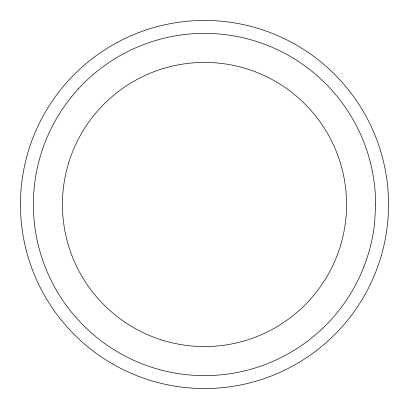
<?xml version="1.0" encoding="UTF-8"?>
<svg xmlns="http://www.w3.org/2000/svg" width="409" height="409" viewBox="0 0 409 409"><rect width="100%" height="100%" fill="white"/><g stroke="black" fill="none" stroke-linecap="round" stroke-linejoin="round"><path stroke-width="0.61" d="M375.636 204.5L374.664 222.726A171.765 171.765 0 0 1 363.836 266.944M78.196 89.039A171.11 171.11 0 0 1 375.605 204.5M363.867 266.954A171.141 171.141 0 0 1 114.029 349.741A171.141 171.141 0 0 1 78.237 88.988M112.475 363.892A184.05 184.05 0 0 0 388.55 204.5A184.05 184.05 0 0 0 112.475 45.108A184.05 184.05 0 0 0 112.475 363.892M124.868 322.159A142.071 142.071 0 0 0 346.213 214.633A142.071 142.071 0 0 0 142.424 76.708A142.071 142.071 0 0 0 124.868 322.159"/></g></svg>
